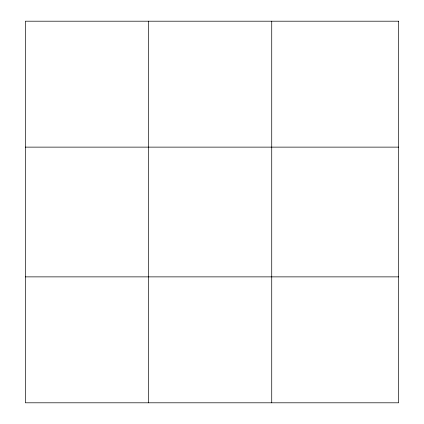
<?xml version="1.0" encoding="UTF-8"?>
<svg xmlns="http://www.w3.org/2000/svg" width="424" height="424" viewBox="0 0 424 424"><rect width="100%" height="100%" fill="white"/><g stroke="black" fill="none" stroke-linecap="round" stroke-linejoin="round"><path stroke-width="0.64" d="M148.538 402.8L148.538 21.2M271.731 402.8L271.731 21.2M25.35 147.128L398.65 147.128M25.35 276.872L398.65 276.872M398.65 21.2L398.65 402.8L25.35 402.8L25.35 21.2L398.65 21.2"/></g></svg>
